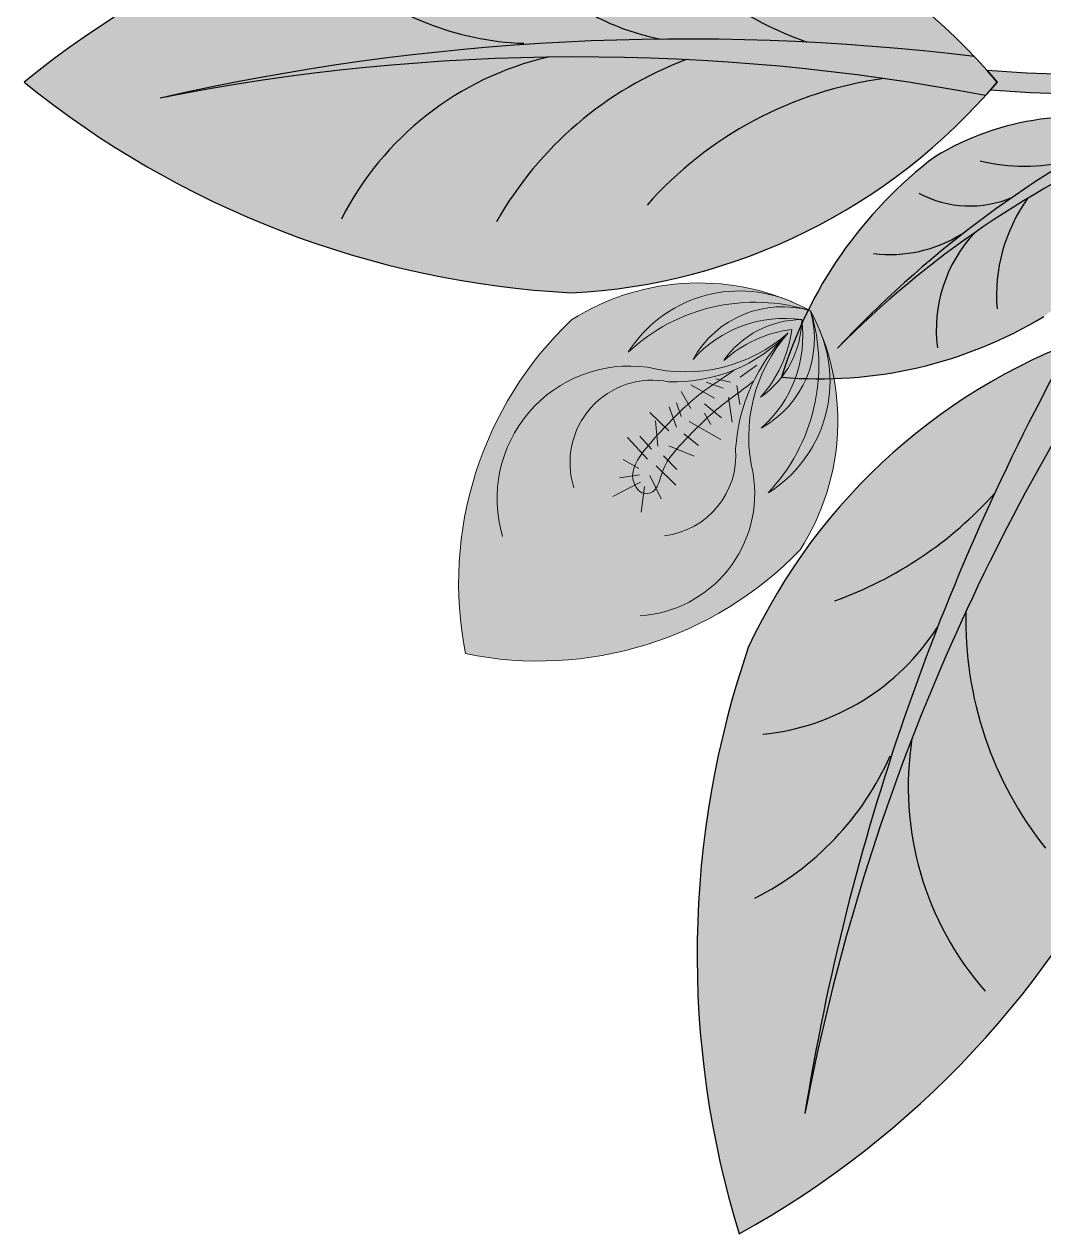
# Model space of a CAD drawing. Header units: inches. Extents: x 9636 to 21597, y -10243 to 557.
# Drawn here: x 14568.42 to 14576.99, y -8241.98 to -8231.81 of the extents above; entities that cross this region are included whole.
import ezdxf

# ---------------------------------------------------------------- set-up
doc = ezdxf.new("R2010")
doc.units = ezdxf.units.IN
doc.header["$MEASUREMENT"] = 0
doc.layers.add('MESA', color=7, linetype='Continuous')

# ---------------------------------------------------------------- blocks, each defined once
blk = doc.blocks.new('FF')
at = {"layer": 'MESA', "ltscale": 0.8}
h = blk.add_hatch(color=85, dxfattribs=at)
h.dxf.hatch_style = 1
h.set_gradient(color1=(103, 159, 96), color2=(179, 207, 175), one_color=1, tint=0.75, name='INVCURVED')
h.paths.add_polyline_path([(14573.01933762734, -8234.072599464822, 0.1995123331975758), (14576.4997451039, -8232.414150191591, 0.0967495278531692), (14569.56249845603, -8232.434885923762, -0.08665420676483183), (14576.40753175366, -8232.086363569855, 0.1924888780828612), (14573.01933762737, -8230.527737735461, 0.1586077411667837), (14568.41870304648, -8232.30016860014, 0.1586077411660197)])
h = blk.add_hatch(color=85, dxfattribs=at)
h.dxf.hatch_style = 1
h.set_gradient(color1=(103, 159, 96), color2=(52, 80, 48), one_color=1, tint=0.25)
h.paths.add_polyline_path([(14569.56249845605, -8232.434885923756, -0.09674952785286056), (14576.4997451039, -8232.414150191593, 0.007527451123012324), (14576.59915319117, -8232.300168600143, 0.01429188129494994), (14576.40753175366, -8232.086363569855, 0.08665420676455064)])
h = blk.add_hatch(color=35, dxfattribs=at)
h.dxf.hatch_style = 1
h.set_gradient(color1=(179, 116, 77), color2=(114, 74, 49), one_color=1, tint=0.3199999928474426, name='CURVED')
h.paths.add_polyline_path([(14577.83383662925, -8232.22152157212), (14577.87461463671, -8232.385956677435, 0.03310768506175343), (14579.19727211677, -8232.230590396757, 0.8090823413515376), (14579.14322019537, -8232.06683815012, -0.032777259300629)])
h.paths.add_polyline_path([(14576.54302235393, -8232.365377971057, 0.03310768506174779), (14577.87461463671, -8232.385956677435), (14577.83383662925, -8232.22152157212, -0.03277725930060161), (14576.51546765066, -8232.203758673564), (14576.59915319117, -8232.300168600144)])
h = blk.add_hatch(color=85, dxfattribs=at)
h.dxf.hatch_style = 1
h.set_gradient(color1=(103, 159, 96), color2=(179, 207, 175), one_color=1, tint=0.75, name='INVCURVED')
h.paths.add_polyline_path([(14576.99103492221, -8234.272508318867, 0.1995123331975758), (14577.88742730309, -8232.74742936902, 0.0967495278531692), (14575.25619631062, -8234.538792334346, -0.08665420676483183), (14577.7681108304, -8232.64655810302, 0.1924888780828612), (14576.0796938672, -8232.925252289959, 0.1586077411667837), (14574.78685256291, -8234.781647783879, 0.1586077411660197)])
h = blk.add_hatch(color=85, dxfattribs=at)
h.dxf.hatch_style = 1
h.set_gradient(color1=(103, 159, 96), color2=(52, 80, 48), one_color=1, tint=0.25)
h.paths.add_polyline_path([(14575.25619631063, -8234.538792334339, -0.09674952785286056), (14577.88742730309, -8232.74742936902, 0.007527451123012324), (14577.89590493731, -8232.678553041524, 0.01429188129494994), (14577.7681108304, -8232.64655810302, 0.08665420676455064)])
h = blk.add_hatch(color=7, dxfattribs=at)
h.dxf.hatch_style = 1
h.set_gradient(color1=(237, 238, 238), one_color=1, tint=1)
h.paths.add_polyline_path([(14572.12971045687, -8237.106473481448, 0.2569091805170801), (14574.94145611636, -8236.234107200225, 0.2403030205165218), (14575.12116531118, -8234.421670033511, -0.3583807301859824), (14574.67230394607, -8235.755553995028, 0.2702333190890776), (14575.03073107139, -8234.223069150468, -0.3489770048102109), (14574.61605381973, -8235.209521002238, 0.2509502793129825), (14574.95528199389, -8234.298060067524, -0.2453890551403372), (14574.60786660842, -8234.950763229172, 0.1532458537889449), (14574.87241927053, -8234.380419611696, 0.1518402250092038), (14574.30477458478, -8234.637648701633, 0.00137366511991412), (14574.30047487413, -8234.641493471792, -0.245389055139057), (14574.95528199392, -8234.298060067564, 0.2509502793127925), (14574.04177176823, -8234.631730349738, -0.3489770048638718), (14575.03073107139, -8234.223069150348, 0.2702333191166405), (14573.49609151692, -8234.572155445218, -0.358380731124288), (14574.83268469972, -8234.131426935168, 0.240303021013481), (14573.01918656227, -8234.300093457248, 0.2569091805174252)])
edge = h.paths.add_edge_path(flags=16)
edge.add_arc((14575.90299991057, -8235.479346426906), 1.505930977375517, 134.7415371607164, 136.2408978464814, ccw=False)
edge.add_arc((14573.88144556184, -8233.49216129809), 1.329055040637622, -45.358240165664085, -43.659324827311025, ccw=False)
edge.add_arc((14575.90299991057, -8235.479346426915), 1.505930977375517, 136.2408978461262, 153.799970470204)
edge.add_spline(control_points=[(14574.54957459189, -8234.816213789953), (14574.54506811984, -8234.81984224103), (14574.50287144249, -8234.853566437341), (14574.4595537638, -8234.885858544641), (14574.42087032664, -8234.914550649095)], knot_values=[0.2471511740125481, 0.2471511740125481, 0.2471511740125481, 0.2471511740125481, 0.247785628570655, 0.2530743171580143, 0.2530743171580143, 0.2530743171580143, 0.2530743171580143], degree=3, periodic=0)
edge.add_spline(control_points=[(14574.42087032664, -8234.914550649095), (14574.39515998081, -8234.933620410791), (14574.36944711253, -8234.952627865341), (14574.34399243468, -8234.971866805983)], knot_values=[0.2436361292652643, 0.2436361292652643, 0.2436361292652643, 0.2436361292652643, 0.2471511740125481, 0.2471511740125481, 0.2471511740125481, 0.2471511740125481], degree=3, periodic=0)
edge.add_spline(control_points=[(14574.34399243468, -8234.971866805983), (14574.31489914332, -8234.993855852912), (14574.27262847438, -8235.026623755788), (14574.23192773322, -8235.060992932198), (14574.21905145233, -8235.07213382137)], knot_values=[0.2377304945037521, 0.2377304945037521, 0.2377304945037521, 0.2377304945037521, 0.2417479965750198, 0.2436361292652643, 0.2436361292652643, 0.2436361292652643, 0.2436361292652643], degree=3, periodic=0)
edge.add_spline(control_points=[(14574.21905145233, -8235.07213382137), (14574.19919164831, -8235.089317034246), (14574.17965642534, -8235.106862961993), (14574.16035760654, -8235.124730487483)], knot_values=[0.2348183224622999, 0.2348183224622999, 0.2348183224622999, 0.2348183224622999, 0.2377304945037521, 0.2377304945037521, 0.2377304945037521, 0.2377304945037521], degree=3, periodic=0)
edge.add_spline(control_points=[(14574.16035760654, -8235.124730487483), (14574.13459591322, -8235.148581569598), (14574.10925547239, -8235.17300571205), (14574.08412654183, -8235.197905111485)], knot_values=[0.2309309092598198, 0.2309309092598198, 0.2309309092598198, 0.2309309092598198, 0.2348183224622999, 0.2348183224622999, 0.2348183224622999, 0.2348183224622999], degree=3, periodic=0)
edge.add_spline(control_points=[(14574.08412654183, -8235.197905111485), (14574.05529622335, -8235.226472089857), (14574.02674431327, -8235.255664643215), (14573.99815406486, -8235.285335071716)], knot_values=[0.2264708961110354, 0.2264708961110354, 0.2264708961110354, 0.2264708961110354, 0.2309309092598199, 0.2309309092598199, 0.2309309092598199, 0.2309309092598199], degree=3, periodic=0)
edge.add_spline(control_points=[(14573.99815406486, -8235.285335071716), (14573.99140237251, -8235.29234185257), (14573.95969426731, -8235.325362636979), (14573.92784708906, -8235.358927960162), (14573.90414540047, -8235.38615721195)], knot_values=[0.2215260703448321, 0.2215260703448321, 0.2215260703448321, 0.2215260703448321, 0.222579318859487, 0.2264708961110354, 0.2264708961110354, 0.2264708961110354, 0.2264708961110354], degree=3, periodic=0)
edge.add_spline(control_points=[(14573.90414540047, -8235.38615721195), (14573.8776003832, -8235.416652969923), (14573.85276379222, -8235.448168922812), (14573.83167000698, -8235.481373857585)], knot_values=[0.2171676473178, 0.2171676473178, 0.2171676473178, 0.2171676473178, 0.2215260703448321, 0.2215260703448321, 0.2215260703448321, 0.2215260703448321], degree=3, periodic=0)
edge.add_spline(control_points=[(14573.83167000698, -8235.481373857585), (14573.8157028071, -8235.506508740893), (14573.79892969754, -8235.538183146153), (14573.7866137295, -8235.571709699572), (14573.78453790315, -8235.57765440697)], knot_values=[0.2131642620453263, 0.2131642620453263, 0.2131642620453263, 0.2131642620453263, 0.2164634238997696, 0.2171676473178, 0.2171676473178, 0.2171676473178, 0.2171676473178], degree=3, periodic=0)
edge.add_spline(control_points=[(14573.78453790315, -8235.57765440697), (14573.77394294313, -8235.607996028393), (14573.76160272988, -8235.655310885504), (14573.74044567612, -8235.702350827672), (14573.73124972261, -8235.71606284833)], knot_values=[0.2077773224475375, 0.2077773224475375, 0.2077773224475375, 0.2077773224475375, 0.2113716592103856, 0.2131642620453263, 0.2131642620453263, 0.2131642620453263, 0.2131642620453263], degree=3, periodic=0)
edge.add_spline(control_points=[(14573.73124972261, -8235.71606284833), (14573.72330141253, -8235.727914516774), (14573.69657513215, -8235.756997002107), (14573.65130687289, -8235.765094682833), (14573.6265924, -8235.758756069592)], knot_values=[0.203445163018474, 0.203445163018474, 0.203445163018474, 0.203445163018474, 0.2049945578871382, 0.2077773224475375, 0.2077773224475375, 0.2077773224475375, 0.2077773224475375], degree=3, periodic=0)
edge.add_spline(control_points=[(14573.6265924, -8235.758756069592), (14573.62509241451, -8235.758371362705), (14573.59484439703, -8235.74966300049), (14573.57038256583, -8235.720641044785), (14573.5545044528, -8235.691052712826), (14573.55319708985, -8235.688494668972)], knot_values=[0.1996944706411438, 0.1996944706411438, 0.1996944706411438, 0.1996944706411438, 0.1998633638435843, 0.2031371852270858, 0.203445163018474, 0.203445163018474, 0.203445163018474, 0.203445163018474], degree=3, periodic=0)
edge.add_spline(control_points=[(14573.55319708985, -8235.688494668972), (14573.54408366572, -8235.670662942503), (14573.53546221717, -8235.645334181185), (14573.53374990129, -8235.618695438448), (14573.53373457672, -8235.611485055291)], knot_values=[0.1967564236367511, 0.1967564236367511, 0.1967564236367511, 0.1967564236367511, 0.1989032889930779, 0.1996944706411438, 0.1996944706411438, 0.1996944706411438, 0.1996944706411438], degree=3, periodic=0)
edge.add_spline(control_points=[(14573.53373457672, -8235.611485055291), (14573.53369146566, -8235.591200807738), (14573.53856615319, -8235.562418438307), (14573.54793746757, -8235.535596571986), (14573.55092489295, -8235.528091008817)], knot_values=[0.1936429904609736, 0.1936429904609736, 0.1936429904609736, 0.1936429904609736, 0.1958687424163022, 0.1967564236367511, 0.1967564236367511, 0.1967564236367511, 0.1967564236367511], degree=3, periodic=0)
edge.add_spline(control_points=[(14573.55092489295, -8235.528091008817), (14573.56609471681, -8235.48997856865), (14573.58940070957, -8235.455520061585), (14573.61429751069, -8235.422403106972)], knot_values=[0.1891354409754396, 0.1891354409754396, 0.1891354409754396, 0.1891354409754396, 0.1936429904609736, 0.1936429904609736, 0.1936429904609736, 0.1936429904609736], degree=3, periodic=0)
edge.add_spline(control_points=[(14573.61429751069, -8235.422403106972), (14573.61656137339, -8235.419391786845), (14573.63346685584, -8235.397116887676), (14573.65082611088, -8235.37535758418), (14573.66612701571, -8235.356842345936)], knot_values=[0.1860923947748148, 0.1860923947748148, 0.1860923947748148, 0.1860923947748148, 0.186502265629451, 0.1891354409754396, 0.1891354409754396, 0.1891354409754396, 0.1891354409754396], degree=3, periodic=0)
edge.add_spline(control_points=[(14573.66612701571, -8235.356842345936), (14573.68942673611, -8235.328647943134), (14573.71337522724, -8235.301179988595), (14573.73776069161, -8235.27418151628)], knot_values=[0.1820826809719926, 0.1820826809719926, 0.1820826809719926, 0.1820826809719926, 0.1860923947748149, 0.1860923947748149, 0.1860923947748149, 0.1860923947748149], degree=3, periodic=0)
edge.add_spline(control_points=[(14573.73776069161, -8235.27418151628), (14573.76021171781, -8235.249324765546), (14573.78303313907, -8235.224865965703), (14573.80605966929, -8235.20060458127)], knot_values=[0.1783910477803653, 0.1783910477803653, 0.1783910477803653, 0.1783910477803653, 0.1820826809719925, 0.1820826809719925, 0.1820826809719925, 0.1820826809719925], degree=3, periodic=0)
edge.add_spline(control_points=[(14573.80605966929, -8235.20060458127), (14573.81302718683, -8235.1932634135), (14573.83623853286, -8235.168933094046), (14573.85960662806, -8235.14474096847), (14573.87608098114, -8235.127957139503)], knot_values=[0.1746797876871894, 0.1746797876871894, 0.1746797876871894, 0.1746797876871894, 0.175796826109966, 0.1783910477803653, 0.1783910477803653, 0.1783910477803653, 0.1783910477803653], degree=3, periodic=0)
edge.add_spline(control_points=[(14573.87608098114, -8235.127957139503), (14573.89396012132, -8235.109742134075), (14573.9120038424, -8235.091676473485), (14573.93029285731, -8235.073835924628)], knot_values=[0.171864353741853, 0.171864353741853, 0.171864353741853, 0.171864353741853, 0.1746797876871893, 0.1746797876871893, 0.1746797876871893, 0.1746797876871893], degree=3, periodic=0)
edge.add_spline(control_points=[(14573.93029285731, -8235.073835924628), (14573.95370793912, -8235.050995005477), (14573.97752508695, -8235.02852307145), (14574.00191367968, -8235.006579121982)], knot_values=[0.1682598066156458, 0.1682598066156458, 0.1682598066156458, 0.1682598066156458, 0.171864353741853, 0.171864353741853, 0.171864353741853, 0.171864353741853], degree=3, periodic=0)
edge.add_spline(control_points=[(14574.00191367968, -8235.006579121982), (14574.03605414693, -8234.975860798184), (14574.07740895518, -8234.941046445836), (14574.12094324649, -8234.90825526188), (14574.12739771971, -8234.903462637682)], knot_values=[0.1623418216133556, 0.1623418216133556, 0.1623418216133556, 0.1623418216133556, 0.1673876610569998, 0.1682598066156458, 0.1682598066156458, 0.1682598066156458, 0.1682598066156458], degree=3, periodic=0)
edge.add_spline(control_points=[(14574.12739771971, -8234.903462637682), (14574.15469316355, -8234.883195018616), (14574.18268134613, -8234.863640597892), (14574.21071189596, -8234.844492280547)], knot_values=[0.1586535887747186, 0.1586535887747186, 0.1586535887747186, 0.1586535887747186, 0.1623418216133555, 0.1623418216133555, 0.1623418216133555, 0.1623418216133555], degree=3, periodic=0)
edge.add_spline(control_points=[(14574.21071189596, -8234.844492280547), (14574.23062754885, -8234.830887437118), (14574.25056458905, -8234.817487597751), (14574.27028975119, -8234.804182618282)], knot_values=[0.1560331062850654, 0.1560331062850654, 0.1560331062850654, 0.1560331062850654, 0.1586535887747186, 0.1586535887747186, 0.1586535887747186, 0.1586535887747186], degree=3, periodic=0)
edge.add_spline(control_points=[(14574.27028975119, -8234.804182618282), (14574.30091583856, -8234.78352476711), (14574.34201735158, -8234.7556429422), (14574.38054114032, -8234.727419155399), (14574.39071464128, -8234.71977373946)], knot_values=[0.1504801710943955, 0.1504801710943955, 0.1504801710943955, 0.1504801710943955, 0.1545488385723417, 0.1560331062850654, 0.1560331062850654, 0.1560331062850654, 0.1560331062850654], degree=3, periodic=0)
edge.add_arc((14573.88144556185, -8233.492161298085), 1.329055040637622, -67.46911859249013, -45.35824016606505)
at = {"layer": 'MESA', "lineweight": 5, "ltscale": 0.8}
h = blk.add_hatch(color=83, dxfattribs=at)
h.dxf.hatch_style = 1
h.set_gradient(color1=(117, 211, 105), one_color=1, tint=1)
h.paths.add_polyline_path([(14574.67230394607, -8235.755553995028, 0.3583807301414101), (14575.12116531124, -8234.421670033675, 0.02724021252780064), (14575.03073107134, -8234.22306915029, -0.27023331912118)])
h.paths.add_polyline_path([(14574.95528199389, -8234.29806006756, -0.2509502793036039), (14574.61605381973, -8235.209521002238, 0.3489770048638718), (14575.03073107135, -8234.22306915031, 0.3489770048564635), (14574.04177176823, -8234.631730349742, -0.2509502793046178)])
h.paths.add_polyline_path([(14574.60786660842, -8234.950763229172, 0.2453890551401661), (14574.95528199389, -8234.298060067526, 0.2453890551330679), (14574.30047487413, -8234.641493471792, -0.1532458537798691), (14574.87241927053, -8234.38041961173, -0.1532458537804744)], flags=17)
h.paths.add_polyline_path([(14575.03073107139, -8234.223069150352, 0.02724021243329556), (14574.8326846968, -8234.131426934033, 0.3583807303279284), (14573.49609151692, -8234.57215544522, -0.2702333191168038)])
h = blk.add_hatch(color=95, dxfattribs=at)
h.dxf.hatch_style = 1
h.set_gradient(color1=(68, 182, 53), color2=(121, 213, 109), one_color=1, tint=0.6299999952316284, name='CYLINDER')
edge = h.paths.add_edge_path()
edge.add_spline(control_points=[(14573.55092489295, -8235.528091008817), (14573.54793746757, -8235.535596571986), (14573.53856615319, -8235.562418438307), (14573.53369146566, -8235.591200807738), (14573.53373457672, -8235.611485055291)], knot_values=[0.1936429904609736, 0.1936429904609736, 0.1936429904609736, 0.1936429904609736, 0.1945306716814224, 0.1967564236367511, 0.1967564236367511, 0.1967564236367511, 0.1967564236367511], degree=3, periodic=0)
edge.add_spline(control_points=[(14573.53373457672, -8235.611485055291), (14573.53374990129, -8235.618695438448), (14573.53546221717, -8235.645334181185), (14573.54408366572, -8235.670662942503), (14573.55319708985, -8235.688494668972)], knot_values=[0.1967564236367511, 0.1967564236367511, 0.1967564236367511, 0.1967564236367511, 0.197547605284817, 0.1996944706411439, 0.1996944706411439, 0.1996944706411439, 0.1996944706411439], degree=3, periodic=0)
edge.add_spline(control_points=[(14573.55319708985, -8235.688494668972), (14573.5545044528, -8235.691052712826), (14573.57038256583, -8235.720641044785), (14573.59484439703, -8235.74966300049), (14573.62509241451, -8235.758371362705), (14573.6265924, -8235.758756069592)], knot_values=[0.1996944706411439, 0.1996944706411439, 0.1996944706411439, 0.1996944706411439, 0.2000024484325321, 0.2032762698160336, 0.2034451630184741, 0.2034451630184741, 0.2034451630184741, 0.2034451630184741], degree=3, periodic=0)
edge.add_spline(control_points=[(14573.6265924, -8235.758756069592), (14573.65130687289, -8235.765094682833), (14573.69657513215, -8235.756997002107), (14573.72330141253, -8235.727914516774), (14573.73124972261, -8235.71606284833)], knot_values=[0.2034451630184741, 0.2034451630184741, 0.2034451630184741, 0.2034451630184741, 0.2062279275788734, 0.2077773224475375, 0.2077773224475375, 0.2077773224475375, 0.2077773224475375], degree=3, periodic=0)
edge.add_spline(control_points=[(14573.73124972261, -8235.71606284833), (14573.74044567612, -8235.702350827672), (14573.76160272988, -8235.655310885504), (14573.77394294313, -8235.607996028393), (14573.78453790315, -8235.57765440697)], knot_values=[0.2077773224475375, 0.2077773224475375, 0.2077773224475375, 0.2077773224475375, 0.2095699252824783, 0.2131642620453263, 0.2131642620453263, 0.2131642620453263, 0.2131642620453263], degree=3, periodic=0)
edge.add_spline(control_points=[(14573.78453790315, -8235.57765440697), (14573.7866137295, -8235.571709699572), (14573.79892969754, -8235.538183146153), (14573.8157028071, -8235.506508740893), (14573.83167000698, -8235.481373857585)], knot_values=[0.2131642620453263, 0.2131642620453263, 0.2131642620453263, 0.2131642620453263, 0.2138684854633567, 0.2171676473178, 0.2171676473178, 0.2171676473178, 0.2171676473178], degree=3, periodic=0)
edge.add_spline(control_points=[(14573.83167000698, -8235.481373857585), (14573.85276379222, -8235.448168922812), (14573.8776003832, -8235.416652969923), (14573.90414540047, -8235.38615721195)], knot_values=[0.2171676473178, 0.2171676473178, 0.2171676473178, 0.2171676473178, 0.2215260703448321, 0.2215260703448321, 0.2215260703448321, 0.2215260703448321], degree=3, periodic=0)
edge.add_spline(control_points=[(14573.90414540047, -8235.38615721195), (14573.92784708906, -8235.358927960162), (14573.95969426731, -8235.325362636979), (14573.99140237251, -8235.29234185257), (14573.99815406486, -8235.285335071716)], knot_values=[0.2215260703448321, 0.2215260703448321, 0.2215260703448321, 0.2215260703448321, 0.2254176475963806, 0.2264708961110354, 0.2264708961110354, 0.2264708961110354, 0.2264708961110354], degree=3, periodic=0)
edge.add_spline(control_points=[(14573.99815406486, -8235.285335071716), (14574.02674431327, -8235.255664643215), (14574.05529622335, -8235.226472089857), (14574.08412654183, -8235.197905111485)], knot_values=[0.2264708961110354, 0.2264708961110354, 0.2264708961110354, 0.2264708961110354, 0.2309309092598199, 0.2309309092598199, 0.2309309092598199, 0.2309309092598199], degree=3, periodic=0)
edge.add_spline(control_points=[(14574.08412654183, -8235.197905111485), (14574.10925547239, -8235.17300571205), (14574.13459591322, -8235.148581569598), (14574.16035760654, -8235.124730487483)], knot_values=[0.2309309092598199, 0.2309309092598199, 0.2309309092598199, 0.2309309092598199, 0.2348183224622999, 0.2348183224622999, 0.2348183224622999, 0.2348183224622999], degree=3, periodic=0)
edge.add_spline(control_points=[(14574.16035760654, -8235.124730487483), (14574.17965642534, -8235.106862961993), (14574.19919164831, -8235.089317034246), (14574.21905145233, -8235.07213382137)], knot_values=[0.2348183224622999, 0.2348183224622999, 0.2348183224622999, 0.2348183224622999, 0.2377304945037521, 0.2377304945037521, 0.2377304945037521, 0.2377304945037521], degree=3, periodic=0)
edge.add_spline(control_points=[(14574.21905145233, -8235.07213382137), (14574.23192773322, -8235.060992932198), (14574.27262847438, -8235.026623755788), (14574.31489914332, -8234.993855852912), (14574.34399243468, -8234.971866805983)], knot_values=[0.2377304945037521, 0.2377304945037521, 0.2377304945037521, 0.2377304945037521, 0.2396186271939966, 0.2436361292652643, 0.2436361292652643, 0.2436361292652643, 0.2436361292652643], degree=3, periodic=0)
edge.add_spline(control_points=[(14574.34399243468, -8234.971866805983), (14574.36944711253, -8234.952627865341), (14574.39515998081, -8234.933620410791), (14574.42087032664, -8234.914550649095)], knot_values=[0.2436361292652643, 0.2436361292652643, 0.2436361292652643, 0.2436361292652643, 0.2471511740125481, 0.2471511740125481, 0.2471511740125481, 0.2471511740125481], degree=3, periodic=0)
edge.add_spline(control_points=[(14574.42087032664, -8234.914550649095), (14574.4595537638, -8234.885858544641), (14574.50287144249, -8234.853566437341), (14574.54506811984, -8234.81984224103), (14574.54957459189, -8234.816213789953)], knot_values=[0.2471511740125481, 0.2471511740125481, 0.2471511740125481, 0.2471511740125481, 0.2524398625999075, 0.2530743171580144, 0.2530743171580144, 0.2530743171580144, 0.2530743171580144], degree=3, periodic=0)
edge.add_arc((14575.75462520511, -8235.37678521328), 1.329055040637622, 136.3406751658704, 155.0528595039312, ccw=False)
edge.add_arc((14573.88144556185, -8233.492161298085), 1.329055040637622, -67.46911859278822, -46.68965905738122, ccw=False)
edge.add_spline(control_points=[(14574.39071464128, -8234.71977373946), (14574.38054114032, -8234.727419155399), (14574.34201735158, -8234.7556429422), (14574.30091583856, -8234.78352476711), (14574.27028975119, -8234.804182618282)], knot_values=[0.1504801710943955, 0.1504801710943955, 0.1504801710943955, 0.1504801710943955, 0.1519644388071193, 0.1560331062850654, 0.1560331062850654, 0.1560331062850654, 0.1560331062850654], degree=3, periodic=0)
edge.add_spline(control_points=[(14574.27028975119, -8234.804182618282), (14574.25056458905, -8234.817487597751), (14574.23062754885, -8234.830887437118), (14574.21071189596, -8234.844492280547)], knot_values=[0.1560331062850654, 0.1560331062850654, 0.1560331062850654, 0.1560331062850654, 0.1586535887747186, 0.1586535887747186, 0.1586535887747186, 0.1586535887747186], degree=3, periodic=0)
edge.add_spline(control_points=[(14574.21071189596, -8234.844492280547), (14574.18268134613, -8234.863640597892), (14574.15469316355, -8234.883195018616), (14574.12739771971, -8234.903462637682)], knot_values=[0.1586535887747186, 0.1586535887747186, 0.1586535887747186, 0.1586535887747186, 0.1623418216133556, 0.1623418216133556, 0.1623418216133556, 0.1623418216133556], degree=3, periodic=0)
edge.add_spline(control_points=[(14574.12739771971, -8234.903462637682), (14574.12094324649, -8234.90825526188), (14574.07740895518, -8234.941046445836), (14574.03605414693, -8234.975860798184), (14574.00191367968, -8235.006579121982)], knot_values=[0.1623418216133556, 0.1623418216133556, 0.1623418216133556, 0.1623418216133556, 0.1632139671720015, 0.1682598066156458, 0.1682598066156458, 0.1682598066156458, 0.1682598066156458], degree=3, periodic=0)
edge.add_spline(control_points=[(14574.00191367968, -8235.006579121982), (14573.97752508695, -8235.02852307145), (14573.95370793912, -8235.050995005477), (14573.93029285731, -8235.073835924628)], knot_values=[0.1682598066156458, 0.1682598066156458, 0.1682598066156458, 0.1682598066156458, 0.171864353741853, 0.171864353741853, 0.171864353741853, 0.171864353741853], degree=3, periodic=0)
edge.add_spline(control_points=[(14573.93029285731, -8235.073835924628), (14573.9120038424, -8235.091676473485), (14573.89396012132, -8235.109742134075), (14573.87608098114, -8235.127957139503)], knot_values=[0.171864353741853, 0.171864353741853, 0.171864353741853, 0.171864353741853, 0.1746797876871894, 0.1746797876871894, 0.1746797876871894, 0.1746797876871894], degree=3, periodic=0)
edge.add_spline(control_points=[(14573.87608098114, -8235.127957139503), (14573.85960662806, -8235.14474096847), (14573.83623853286, -8235.168933094046), (14573.81302718683, -8235.1932634135), (14573.80605966929, -8235.20060458127)], knot_values=[0.1746797876871894, 0.1746797876871894, 0.1746797876871894, 0.1746797876871894, 0.1772740093575887, 0.1783910477803653, 0.1783910477803653, 0.1783910477803653, 0.1783910477803653], degree=3, periodic=0)
edge.add_spline(control_points=[(14573.80605966929, -8235.20060458127), (14573.78303313907, -8235.224865965703), (14573.76021171781, -8235.249324765546), (14573.73776069161, -8235.27418151628)], knot_values=[0.1783910477803653, 0.1783910477803653, 0.1783910477803653, 0.1783910477803653, 0.1820826809719925, 0.1820826809719925, 0.1820826809719925, 0.1820826809719925], degree=3, periodic=0)
edge.add_spline(control_points=[(14573.73776069161, -8235.27418151628), (14573.71337522724, -8235.301179988595), (14573.68942673611, -8235.328647943134), (14573.66612701571, -8235.356842345936)], knot_values=[0.1820826809719925, 0.1820826809719925, 0.1820826809719925, 0.1820826809719925, 0.1860923947748148, 0.1860923947748148, 0.1860923947748148, 0.1860923947748148], degree=3, periodic=0)
edge.add_spline(control_points=[(14573.66612701571, -8235.356842345936), (14573.65082611088, -8235.37535758418), (14573.63346685584, -8235.397116887676), (14573.61656137339, -8235.419391786845), (14573.61429751069, -8235.422403106972)], knot_values=[0.1860923947748148, 0.1860923947748148, 0.1860923947748148, 0.1860923947748148, 0.1887255701208035, 0.1891354409754396, 0.1891354409754396, 0.1891354409754396, 0.1891354409754396], degree=3, periodic=0)
edge.add_spline(control_points=[(14573.61429751069, -8235.422403106972), (14573.58940070957, -8235.455520061585), (14573.56609471681, -8235.48997856865), (14573.55092489295, -8235.528091008817)], knot_values=[0.1891354409754396, 0.1891354409754396, 0.1891354409754396, 0.1891354409754396, 0.1936429904609736, 0.1936429904609736, 0.1936429904609736, 0.1936429904609736], degree=3, periodic=0)
at = {"layer": 'MESA', "ltscale": 0.8}
h = blk.add_hatch(color=85, dxfattribs=at)
h.dxf.hatch_style = 1
h.set_gradient(color1=(103, 159, 96), color2=(52, 80, 48), one_color=1, tint=0.25)
h.paths.add_polyline_path([(14574.98224076881, -8240.974186458061, -0.09674952785286056), (14577.55782057141, -8234.532741767296, 0.007527451123012324), (14577.48929526687, -8234.397915754813, 0.01429188129494994), (14577.21933567124, -8234.495656140609, 0.08665420676455064)])
h = blk.add_hatch(color=85, dxfattribs=at)
h.dxf.hatch_style = 1
h.set_gradient(color1=(103, 159, 96), color2=(179, 207, 175), one_color=1, tint=0.75, name='INVCURVED')
h.paths.add_polyline_path([(14577.79407408443, -8238.380841879345, 0.1995123331975758), (14577.55782057141, -8234.532741767296, 0.0967495278531692), (14574.9822407688, -8240.974186458083, -0.08665420676483183), (14577.21933567124, -8234.495656140609, 0.1924888780828612), (14574.50652529569, -8237.054920448063, 0.1586077411667837), (14574.42947657934, -8241.984566805784, 0.1586077411660197)])
at = {"layer": 'MESA', "lineweight": 9, "ltscale": 0.8}
for p, q in [((14574.43709575662, -8234.782775134569), (14574.5794504076, -8234.681718434178)), ((14574.22293000612, -8234.957138204341), (14574.02444648102, -8234.845618673586)), ((14574.29477821683, -8234.872767628203), (14574.15109328239, -8234.824439814736)), ((14574.35764515076, -8234.824985544723), (14574.2323416867, -8234.795145617725)), ((14574.41103339677, -8234.852788515891), (14574.43630458883, -8235.011456184699)), ((14574.02375975101, -8235.044484782802), (14573.94100621117, -8234.900897060981)), ((14574.3406206667, -8234.94850408413), (14574.37124067766, -8235.160667792676)), ((14573.9029698034, -8235.20141374215), (14573.84111743163, -8235.032441481062)), ((14573.94354709215, -8235.111592712581), (14573.90337122779, -8234.99714539741)), ((14574.13720490707, -8235.00547351974), (14574.28247727447, -8235.123791278878)), ((14573.8398511625, -8235.233037822774), (14573.67993291179, -8235.079547498583)), ((14573.74516487748, -8235.362870698958), (14573.7274000069, -8235.150078655535)), ((14574.00950128867, -8235.155446568926), (14574.27491120007, -8235.306453333274)), ((14574.13728739713, -8235.08443869842), (14574.19228035997, -8235.180483117454)), ((14573.96516797799, -8235.25918870578), (14574.08655513546, -8235.355406030692)), ((14573.65922960467, -8235.471329038477), (14573.4910529783, -8235.288203851707)), ((14573.69165276938, -8235.385641732672), (14573.59516939061, -8235.276784530097)), ((14573.83767748217, -8235.3584891946), (14574.05011745708, -8235.44691971957)), ((14573.58695414387, -8235.548241522858), (14573.45574587864, -8235.47485909265)), ((14573.79419199841, -8235.441681784421), (14573.90532365581, -8235.559378696407)), ((14573.73310062479, -8235.525902870735), (14573.89645310672, -8235.69025336172)), ((14573.60116209074, -8235.66350970827), (14573.36865695355, -8235.784621594154)), ((14573.59110662216, -8235.602582342126), (14573.42371031839, -8235.628558081115)), ((14573.67925551892, -8235.608532083186), (14573.77433226478, -8235.805163139006)), ((14573.6347989306, -8235.699559412953), (14573.60469884889, -8235.91668212723))]:
    blk.add_line(p, q, dxfattribs=at)
at = {"layer": 'MESA', "ltscale": 0.8}
blk.add_lwpolyline([(14576.51546765066, -8232.203758673564), (14576.59915319117, -8232.300168600143), (14576.54302235393, -8232.365377971057, 0.06628802967972178), (14579.19727211677, -8232.230590396757, 0.8090823413515378), (14579.14322019537, -8232.06683815012, -0.06562502276091056)], format="xyb", close=True, dxfattribs=at)
for centre, radius, start, end in [((14573.44247324753, -8238.483121218085), 7.966628528345956, 93.04461271867031, 129.094535393535), ((14572.76413287304, -8235.54450958771), 5.023258831092003, 40.23047042023494, 87.08785603639299), ((14574.14374325557, -8229.991233753914), 1.983045070959875, 207.7375579285788, 259.2347460566011), ((14576.12534908475, -8228.85075718716), 3.311015811055871, 221.7527946823714, 250.1060592868024), ((14572.70497267439, -8229.516471890165), 2.459458694825075, 228.8026810867408, 268.0110304103515), ((14573.98296237524, -8251.860464523434), 19.92218876512046, 83.00966240570071, 102.8198580038242), ((14573.08420120165, -8250.182513634847), 18.09366407336492, 79.11897902740101, 101.2235391101331), ((14573.4095765448, -8234.628437795487), 2.6044776383719, 103.0012749323544, 153.1910720874918), ((14575.06679000981, -8234.993711918196), 3.078555152519601, 110.5634166545459, 150.4539067144613), ((14573.44247324753, -8226.117215982198), 7.966628528345956, 230.905464606465, 266.9553872813296), ((14572.76413287304, -8229.055827612574), 5.023258831092003, 272.912143963607, 319.769529579765), ((14576.07910383867, -8235.479971544268), 3.237212272972877, 97.6411412097899, 138.482008794346), ((14577.27245238122, -8234.897530823626), 2.304898151142107, 74.30655630444721, 121.1639419206019), ((14581.93031388343, -8240.785207377317), 9.141200482685061, 117.0857482899126, 136.8959438880365), ((14581.15735088742, -8240.378547934788), 8.302190723669948, 113.1950649116107, 135.2996249943445), ((14578.28574312623, -8235.83998304268), 3.655449178164048, 127.1206986028794, 163.1706212777432), ((14576.82902956559, -8231.489383051294), 1.519243677842884, 255.8288805665853, 284.1821451710154), ((14576.36910548189, -8232.432278129454), 0.9099106917198729, 241.8136438127922, 293.3108319408104), ((14578.00599416065, -8234.096210015596), 1.412580222884691, 144.6395025387597, 184.5299925986724), ((14575.70023247682, -8232.621731193472), 1.128510791326347, 262.8787669709479, 302.0871162945623), ((14577.28224798036, -8234.383433885327), 1.195052035984646, 137.077360816569, 187.2671579716962), ((14575.10661852721, -8231.140211470802), 3.655449178164048, 264.9815504906711, 301.0314731655349), ((14579.06368492743, -8239.168075760605), 5.023258831092003, 108.2654554901763, 155.1228411063309), ((14594.65119560143, -8244.140544142398), 19.92218876512046, 151.0446474756441, 170.854843073765), ((14592.75887013851, -8244.346445026424), 18.09366407336492, 147.1539640973444, 169.2585241800727), ((14574.11304641844, -8233.547108408357), 3.311015811055871, 289.7877797523147, 318.1410443567427), ((14579.41415508116, -8236.826542366949), 3.078555152519601, 178.5984017244853, 218.4888917844019), ((14574.42953795015, -8235.811458551756), 1.983045070959875, 275.7725429985188, 327.2697311265402), ((14582.04271653784, -8239.63813388686), 7.966628528345955, 161.0795977886121, 197.1295204634753), ((14578.45553056812, -8238.226835442103), 2.604477638371899, 171.0362600022935, 221.226057157431), ((14573.45107960589, -8236.968212147412), 2.459458694825075, 296.8376661566784, 336.0460154802897), ((14570.57442245931, -8235.012785983054), 7.966628528345955, 298.9404496764032, 334.9903723512689)]:
    blk.add_arc(centre, radius, start, end, dxfattribs=at)
at = {"layer": 'MESA', "lineweight": 9, "ltscale": 0.8}
for centre, radius, start, end in [((14574.09127560643, -8235.993491389048), 2.004238377545466, 62.04782525294263, 122.337872111779), ((14573.25461956242, -8235.151723758798), 2.004238377545466, 327.3131439965761, 27.60319085541187), ((14575.12510902585, -8236.511709827377), 3.053875634537507, 133.5976720232939, 191.2305285069779), ((14573.9744674713, -8233.420913438817), 1.316046371004645, 256.1145129740707, 311.294207327834), ((14573.88144556185, -8233.492161298085), 1.329055040637907, 268.1957778524962, 316.3406751586531), ((14575.90299991057, -8235.479346426917), 1.505930977377215, 134.7415371722764, 176.386834177982), ((14575.82643832805, -8235.284198991518), 1.316046371004417, 138.3568087805278, 193.5365031343411), ((14573.50859001115, -8235.80253303044), 1.114181686168288, 82.26030779798047, 196.5577159268929), ((14573.70129862289, -8235.500488999684), 0.693854791340392, 78.5025259463442, 197.6669714166289), ((14573.72069478793, -8235.438035461382), 0.6814780974751145, 276.7966910490866, 4.510493595615744), ((14573.53019300754, -8235.759812145952), 1.030473842222163, 273.7700998579974, 9.358853918228315), ((14572.74270769242, -8234.114753110083), 3.053875634537507, 258.4204876013756, 316.0533440850613)]:
    blk.add_arc(centre, radius, start, end, dxfattribs=at)
at = {"layer": 'MESA', "color": 62, "lineweight": 5, "ltscale": 0.8}
for centre, radius, start, end in [((14574.43234529736, -8235.16442242232), 1.107858887023892, 66.46050190016298, 147.6828678477085), ((14574.56277658322, -8235.713670305782), 1.56232941710781, 72.57100997089735, 133.0591470363208), ((14574.79335461765, -8235.049588985894), 0.8599317527218377, 73.97593716029775, 150.9271884438081), ((14574.20278073584, -8234.455406967445), 0.8599317527218377, 298.7238276645494, 15.67507894806004), ((14573.53730731118, -8234.681935884926), 1.56232941710781, 316.5918690720333, 17.08000613745814), ((14574.80999998354, -8235.317634812154), 1.029873546775906, 81.89035923212857, 138.240264146141), ((14574.95669637056, -8235.096717315671), 0.7986585004968791, 90.10146746608655, 145.2507784592096), ((14574.15664817534, -8234.291781191438), 0.7986585004968791, 304.4002376491433, 359.5495486422702), ((14573.93484126665, -8234.43712927528), 1.029873546775906, 311.4107519622171, 7.760656876224767), ((14575.00235184086, -8235.422094875325), 1.049747506606532, 97.11002308291246, 131.9602623924104), ((14573.8315547333, -8234.244144732264), 1.049747506606532, 317.6907537159443, 352.5409930254419), ((14574.08575056497, -8234.815710154446), 1.107858887023892, 301.9681482606475, 23.19051420819148)]:
    blk.add_arc(centre, radius, start, end, dxfattribs=at)
blk.add_open_spline([(14574.39071464128, -8234.71977373946), (14574.38054114032, -8234.727419155399), (14574.29219974013, -8234.792140952668), (14574.07779376624, -8234.924541655206), (14573.84152900278, -8235.159942807248), (14573.64934806709, -8235.36849642644), (14573.54207914085, -8235.522988042665), (14573.52856177088, -8235.629042486675), (14573.55638081557, -8235.704029116907), (14573.61299345062, -8235.771195363497), (14573.71456384049, -8235.755118598994), (14573.76115076144, -8235.662780516646), (14573.8010040071, -8235.494104312904), (14573.99584159669, -8235.285010245172), (14574.24029154074, -8235.038730402732), (14574.44920931751, -8234.896453985622), (14574.54506811984, -8234.81984224103), (14574.54957459189, -8234.816213789953)], degree=3, knots=[0.1504801710943955, 0.1504801710943955, 0.1504801710943955, 0.1504801710943955, 0.1519644388071193, 0.1632139671720015, 0.1772740093575887, 0.1887255701208035, 0.1945306716814224, 0.197547605284817, 0.2000024484325321, 0.2032762698160336, 0.2062279275788734, 0.2095699252824783, 0.2138684854633567, 0.2254176475963806, 0.2396186271939966, 0.2524398625999075, 0.2530743171580144, 0.2530743171580144, 0.2530743171580144, 0.2530743171580144], dxfattribs=at)

msp = doc.modelspace()

# ---------------------------------------------------------------- block references
at = {"color": 18, "true_color": 0x000000}
msp.add_blockref('FF', (0, 0), dxfattribs=at)

doc.saveas('drawing.dxf')
